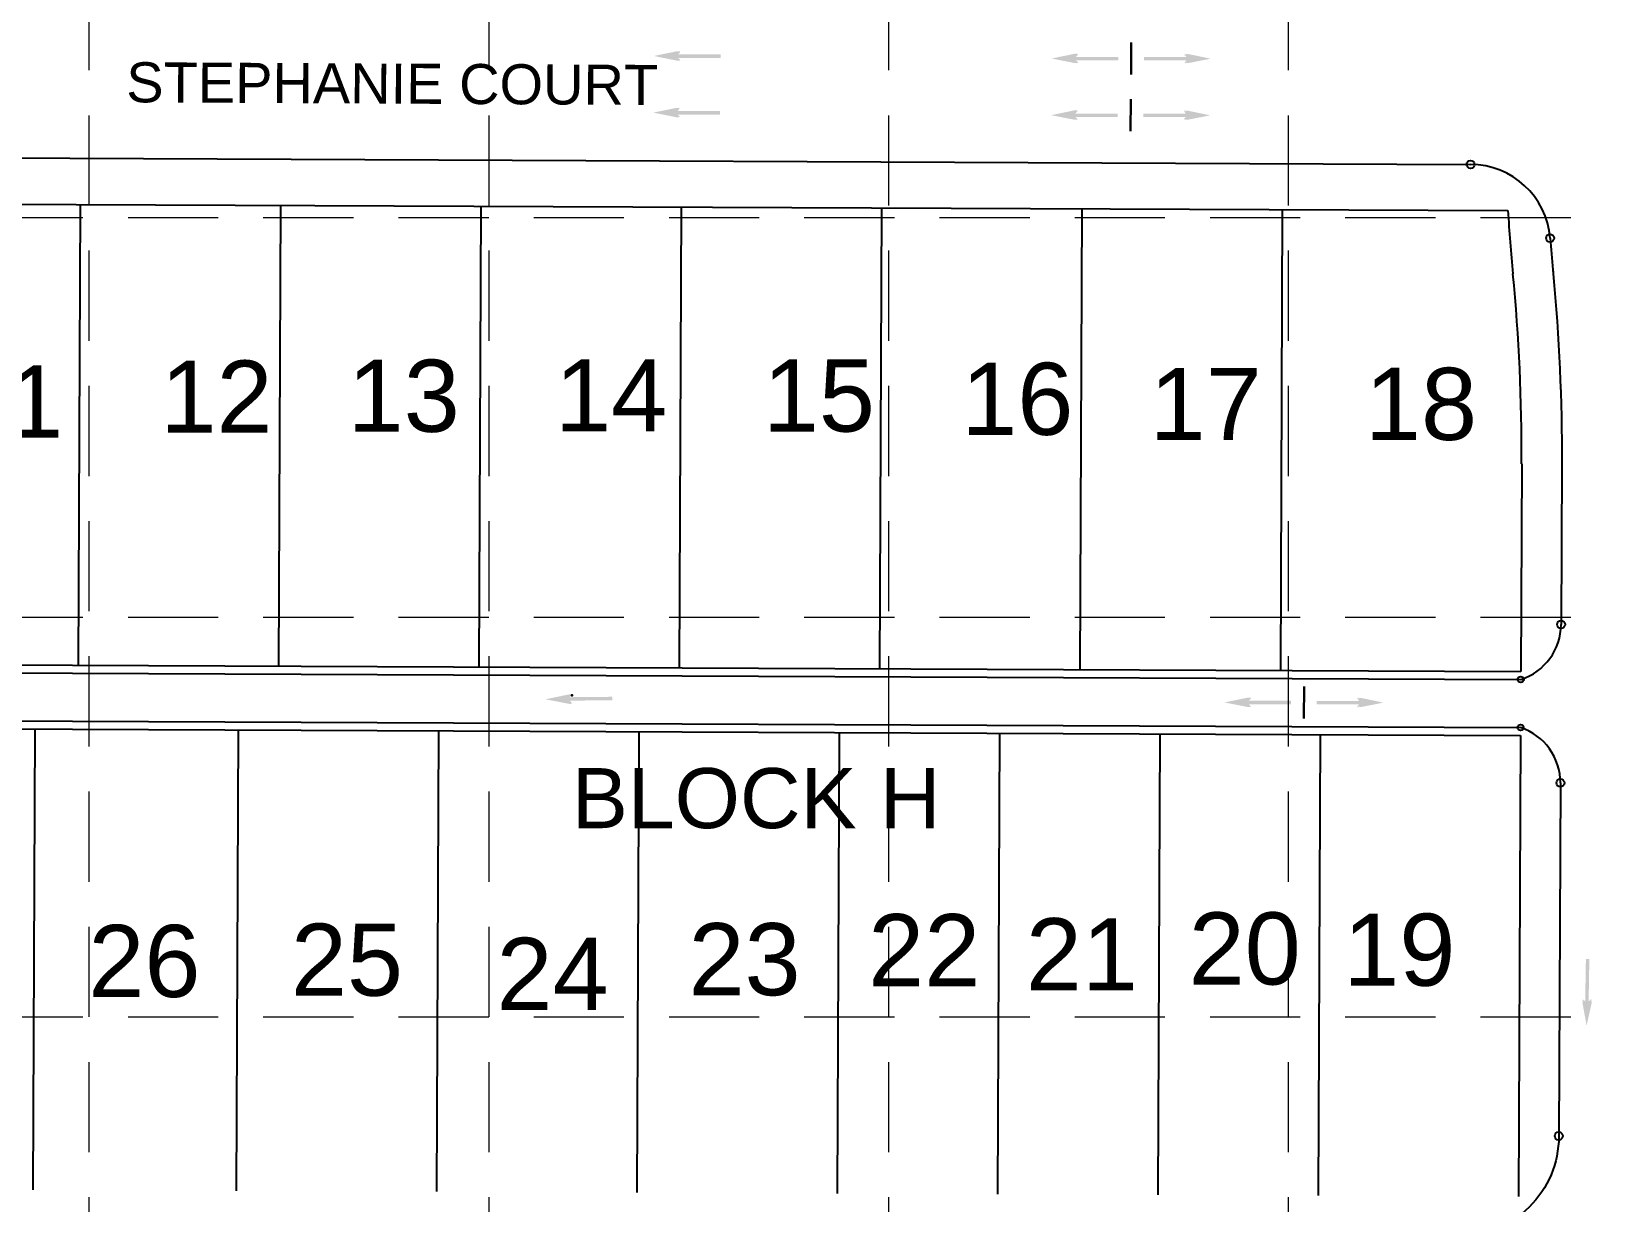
# Model space of a CAD drawing. Header units: inches. Extents: x -5337 to 1057, y 15227 to 19227.
# Drawn here: x -2353.8 to -1963.1, y 16083.1 to 16375.5 of the extents above; entities that cross this region are included whole.
import ezdxf
from ezdxf.enums import TextEntityAlignment as Align

# ---------------------------------------------------------------- set-up
doc = ezdxf.new("R2010")
doc.units = ezdxf.units.IN
doc.header["$LTSCALE"] = 150
doc.header["$MEASUREMENT"] = 0
doc.linetypes.add('HIDDEN', pattern=[0.375, 0.25, -0.125])
for name, color, linetype in [('1 BLOCK NUMBERS', 7, 'Continuous'), ('1 LOT NUMBER', 7, 'Continuous'), ('grid', 7, 'HIDDEN'), ('LOT NUM', 7, 'Continuous'), ('LOTLINE', 7, 'Continuous'), ('PAVING', 7, 'Continuous'), ('ROW', 7, 'Continuous')]:
    doc.layers.add(name, color=color, linetype=linetype)
doc.styles.get("Standard").update_dxf_attribs({"font": 'ARIAL.TTF', "height": 25})

msp = doc.modelspace()

# ---------------------------------------------------------------- hatches: boundary and pattern name
at = {"layer": 'PAVING'}
h = msp.add_hatch(color=256, dxfattribs=at)
edge = h.paths.add_edge_path()
edge.add_line((-2191.84, 16368.34), (-2192.37, 16368.84))
edge.add_line((-2192.37, 16368.84), (-2181.79, 16368.82))
edge.add_line((-2181.79, 16368.82), (-2181.79, 16369.68))
edge.add_line((-2181.79, 16369.68), (-2192.37, 16369.7))
edge.add_line((-2192.37, 16369.7), (-2191.82, 16370.31))
edge.add_line((-2191.82, 16370.31), (-2191.82, 16370.31))
edge.add_ellipse((-2192.36, 16370.35), major_axis=(0.56, -0.001), ratio=0.285714, start_angle=345.5033, end_angle=485.8315)
edge.add_line((-2192.69, 16370.48), (-2192.69, 16370.48))
edge.add_line((-2192.69, 16370.48), (-2198.42, 16369.31))
edge.add_line((-2198.42, 16369.31), (-2192.69, 16368.16))
edge.add_line((-2192.69, 16368.16), (-2192.69, 16368.16))
edge.add_ellipse((-2192.37, 16368.29), major_axis=(0.56, -0.001), ratio=0.285714, start_angle=235.2731, end_angle=377.1827)
edge.add_line((-2191.83, 16368.34), (-2191.84, 16368.34))
edge.add_line((-2191.84, 16368.34), (-2191.84, 16368.34))
edge.add_line((-2191.84, 16368.34), (-2191.84, 16368.34))
at = {"layer": 'PAVING', "linetype": 'Continuous', "lineweight": 30}
h = msp.add_hatch(color=256, dxfattribs=at)
edge = h.paths.add_edge_path()
edge.add_line((-2092.56, 16367.72), (-2093.1, 16368.22))
edge.add_line((-2093.1, 16368.22), (-2082.51, 16368.22))
edge.add_line((-2082.51, 16368.22), (-2082.51, 16369.08))
edge.add_line((-2082.51, 16369.08), (-2093.1, 16369.08))
edge.add_line((-2093.1, 16369.08), (-2092.55, 16369.69))
edge.add_line((-2092.55, 16369.69), (-2092.55, 16369.69))
edge.add_ellipse((-2093.09, 16369.73), major_axis=(0.56, 0), ratio=0.285714, start_angle=345.5033, end_angle=485.8315)
edge.add_line((-2093.42, 16369.86), (-2093.42, 16369.86))
edge.add_line((-2093.42, 16369.86), (-2099.15, 16368.68))
edge.add_line((-2099.15, 16368.68), (-2093.41, 16367.54))
edge.add_line((-2093.41, 16367.54), (-2093.41, 16367.54))
edge.add_ellipse((-2093.09, 16367.67), major_axis=(0.56, 0), ratio=0.285714, start_angle=235.2731, end_angle=377.1827)
edge.add_line((-2092.56, 16367.72), (-2092.56, 16367.72))
edge.add_line((-2092.56, 16367.72), (-2092.56, 16367.72))
edge.add_line((-2092.56, 16367.72), (-2092.56, 16367.72))
h = msp.add_hatch(color=256, dxfattribs=at)
edge = h.paths.add_edge_path()
edge.add_line((-2066.07, 16367.69), (-2065.53, 16368.19))
edge.add_line((-2065.53, 16368.19), (-2076.11, 16368.22))
edge.add_line((-2076.11, 16368.22), (-2076.11, 16369.08))
edge.add_line((-2076.11, 16369.08), (-2065.53, 16369.05))
edge.add_line((-2065.53, 16369.05), (-2066.08, 16369.65))
edge.add_line((-2066.08, 16369.65), (-2066.08, 16369.66))
edge.add_ellipse((-2065.54, 16369.69), major_axis=(-0.56, 0.002), ratio=0.285714, start_angle=-125.8315, end_angle=14.4967, ccw=False)
edge.add_line((-2065.21, 16369.82), (-2065.21, 16369.82))
edge.add_line((-2065.21, 16369.82), (-2059.48, 16368.63))
edge.add_line((-2059.48, 16368.63), (-2065.22, 16367.51))
edge.add_line((-2065.22, 16367.51), (-2065.22, 16367.51))
edge.add_ellipse((-2065.54, 16367.64), major_axis=(-0.56, 0.002), ratio=0.285714, start_angle=-17.1827, end_angle=124.7269, ccw=False)
edge.add_line((-2066.07, 16367.69), (-2066.07, 16367.69))
edge.add_line((-2066.07, 16367.69), (-2066.07, 16367.69))
edge.add_line((-2066.07, 16367.69), (-2066.07, 16367.69))
at = {"layer": 'PAVING'}
h = msp.add_hatch(color=256, dxfattribs=at)
edge = h.paths.add_edge_path()
edge.add_line((-2192, 16354.2), (-2192.54, 16354.7))
edge.add_line((-2192.54, 16354.7), (-2181.96, 16354.68))
edge.add_line((-2181.96, 16354.68), (-2181.95, 16355.54))
edge.add_line((-2181.95, 16355.54), (-2192.54, 16355.56))
edge.add_line((-2192.54, 16355.56), (-2191.99, 16356.17))
edge.add_line((-2191.99, 16356.17), (-2191.99, 16356.17))
edge.add_ellipse((-2192.53, 16356.21), major_axis=(0.56, -0.001), ratio=0.285714, start_angle=345.5033, end_angle=485.8315)
edge.add_line((-2192.86, 16356.34), (-2192.85, 16356.34))
edge.add_line((-2192.85, 16356.34), (-2198.59, 16355.17))
edge.add_line((-2198.59, 16355.17), (-2192.85, 16354.02))
edge.add_line((-2192.85, 16354.02), (-2192.86, 16354.03))
edge.add_ellipse((-2192.54, 16354.16), major_axis=(0.56, -0.001), ratio=0.285714, start_angle=235.2731, end_angle=377.1827)
edge.add_line((-2192, 16354.2), (-2192, 16354.2))
edge.add_line((-2192, 16354.2), (-2192, 16354.2))
edge.add_line((-2192, 16354.2), (-2192, 16354.2))
at = {"layer": 'PAVING', "linetype": 'Continuous', "lineweight": 30}
h = msp.add_hatch(color=256, dxfattribs=at)
edge = h.paths.add_edge_path()
edge.add_line((-2092.69, 16353.58), (-2093.23, 16354.09))
edge.add_line((-2093.23, 16354.09), (-2082.65, 16354.09))
edge.add_line((-2082.65, 16354.09), (-2082.65, 16354.95))
edge.add_line((-2082.65, 16354.95), (-2093.23, 16354.95))
edge.add_line((-2093.23, 16354.95), (-2092.68, 16355.55))
edge.add_line((-2092.68, 16355.55), (-2092.68, 16355.55))
edge.add_ellipse((-2093.22, 16355.59), major_axis=(0.56, 0), ratio=0.285714, start_angle=345.5033, end_angle=485.8315)
edge.add_line((-2093.55, 16355.72), (-2093.55, 16355.72))
edge.add_line((-2093.55, 16355.72), (-2099.28, 16354.54))
edge.add_line((-2099.28, 16354.54), (-2093.55, 16353.41))
edge.add_line((-2093.55, 16353.41), (-2093.55, 16353.41))
edge.add_ellipse((-2093.23, 16353.54), major_axis=(0.56, 0), ratio=0.285714, start_angle=235.2731, end_angle=377.1827)
edge.add_line((-2092.69, 16353.59), (-2092.69, 16353.58))
edge.add_line((-2092.69, 16353.58), (-2092.69, 16353.58))
edge.add_line((-2092.69, 16353.58), (-2092.69, 16353.58))
h = msp.add_hatch(color=256, dxfattribs=at)
edge = h.paths.add_edge_path()
edge.add_line((-2066.21, 16353.55), (-2065.67, 16354.05))
edge.add_line((-2065.67, 16354.05), (-2076.25, 16354.08))
edge.add_line((-2076.25, 16354.08), (-2076.25, 16354.94))
edge.add_line((-2076.25, 16354.94), (-2065.66, 16354.91))
edge.add_line((-2065.66, 16354.91), (-2066.21, 16355.52))
edge.add_line((-2066.21, 16355.52), (-2066.21, 16355.52))
edge.add_ellipse((-2065.67, 16355.56), major_axis=(-0.56, 0.002), ratio=0.285714, start_angle=-125.8315, end_angle=14.4967, ccw=False)
edge.add_line((-2065.34, 16355.69), (-2065.34, 16355.69))
edge.add_line((-2065.34, 16355.69), (-2059.62, 16354.49))
edge.add_line((-2059.62, 16354.49), (-2065.35, 16353.37))
edge.add_line((-2065.35, 16353.37), (-2065.35, 16353.37))
edge.add_ellipse((-2065.67, 16353.5), major_axis=(-0.56, 0.002), ratio=0.285714, start_angle=-17.1827, end_angle=124.7269, ccw=False)
edge.add_line((-2066.21, 16353.55), (-2066.21, 16353.55))
edge.add_line((-2066.21, 16353.55), (-2066.21, 16353.55))
edge.add_line((-2066.21, 16353.55), (-2066.21, 16353.55))
h = msp.add_hatch(color=256, dxfattribs=at)
edge = h.paths.add_edge_path()
edge.add_line((-2218.85, 16207.81), (-2219.4, 16208.42))
edge.add_line((-2219.4, 16208.42), (-2208.82, 16208.52))
edge.add_line((-2208.82, 16208.52), (-2208.83, 16209.38))
edge.add_line((-2208.83, 16209.38), (-2219.41, 16209.28))
edge.add_line((-2219.41, 16209.28), (-2218.88, 16209.78))
edge.add_line((-2218.88, 16209.78), (-2218.88, 16209.78))
edge.add_ellipse((-2219.41, 16209.82), major_axis=(0.56, 0.005), ratio=0.285714, start_angle=342.8173, end_angle=484.7269)
edge.add_line((-2219.73, 16209.95), (-2219.73, 16209.95))
edge.add_line((-2219.73, 16209.95), (-2225.45, 16208.76))
edge.add_line((-2225.45, 16208.76), (-2219.71, 16207.64))
edge.add_line((-2219.71, 16207.64), (-2219.72, 16207.64))
edge.add_ellipse((-2219.39, 16207.77), major_axis=(0.56, 0.005), ratio=0.285714, start_angle=234.1685, end_angle=374.4967)
edge.add_line((-2218.85, 16207.81), (-2218.85, 16207.81))
edge.add_line((-2218.85, 16207.81), (-2218.85, 16207.81))
h = msp.add_hatch(color=256, dxfattribs=at)
edge = h.paths.add_edge_path()
edge.add_line((-2049.44, 16207.02), (-2049.98, 16207.52))
edge.add_line((-2049.98, 16207.52), (-2039.4, 16207.52))
edge.add_line((-2039.4, 16207.52), (-2039.39, 16208.38))
edge.add_line((-2039.39, 16208.38), (-2049.98, 16208.38))
edge.add_line((-2049.98, 16208.38), (-2049.43, 16208.98))
edge.add_line((-2049.43, 16208.98), (-2049.43, 16208.99))
edge.add_ellipse((-2049.97, 16209.03), major_axis=(0.56, 0), ratio=0.285714, start_angle=345.5033, end_angle=485.8315)
edge.add_line((-2050.3, 16209.15), (-2050.3, 16209.15))
edge.add_line((-2050.3, 16209.15), (-2056.03, 16207.97))
edge.add_line((-2056.03, 16207.97), (-2050.29, 16206.84))
edge.add_line((-2050.29, 16206.84), (-2050.29, 16206.84))
edge.add_ellipse((-2049.97, 16206.97), major_axis=(0.56, 0), ratio=0.285714, start_angle=235.2731, end_angle=377.1827)
edge.add_line((-2049.44, 16207.02), (-2049.44, 16207.02))
edge.add_line((-2049.44, 16207.02), (-2049.44, 16207.02))
edge.add_line((-2049.44, 16207.02), (-2049.44, 16207.02))
h = msp.add_hatch(color=256, dxfattribs=at)
edge = h.paths.add_edge_path()
edge.add_line((-2022.95, 16206.98), (-2022.41, 16207.48))
edge.add_line((-2022.41, 16207.48), (-2033, 16207.51))
edge.add_line((-2033, 16207.51), (-2032.99, 16208.37))
edge.add_line((-2032.99, 16208.37), (-2022.41, 16208.34))
edge.add_line((-2022.41, 16208.34), (-2022.96, 16208.95))
edge.add_line((-2022.96, 16208.95), (-2022.96, 16208.95))
edge.add_ellipse((-2022.42, 16208.99), major_axis=(-0.56, 0.002), ratio=0.285714, start_angle=-125.8315, end_angle=14.4967, ccw=False)
edge.add_line((-2022.09, 16209.12), (-2022.09, 16209.12))
edge.add_line((-2022.09, 16209.12), (-2016.36, 16207.92))
edge.add_line((-2016.36, 16207.92), (-2022.1, 16206.8))
edge.add_line((-2022.1, 16206.8), (-2022.1, 16206.8))
edge.add_ellipse((-2022.42, 16206.93), major_axis=(-0.56, 0.002), ratio=0.285714, start_angle=-17.1827, end_angle=124.7269, ccw=False)
edge.add_line((-2022.95, 16206.98), (-2022.95, 16206.98))
edge.add_line((-2022.95, 16206.98), (-2022.95, 16206.98))
edge.add_line((-2022.95, 16206.98), (-2022.95, 16206.98))
at = {"layer": 'PAVING'}
h = msp.add_hatch(color=256, dxfattribs=at)
edge = h.paths.add_edge_path()
edge.add_line((-1966.52, 16133.91), (-1966.02, 16133.37))
edge.add_line((-1966.02, 16133.37), (-1965.84, 16143.95))
edge.add_line((-1965.84, 16143.95), (-1964.98, 16143.93))
edge.add_line((-1964.98, 16143.93), (-1965.16, 16133.35))
edge.add_line((-1965.16, 16133.35), (-1964.55, 16133.89))
edge.add_line((-1964.55, 16133.89), (-1964.55, 16133.89))
edge.add_ellipse((-1964.51, 16133.35), major_axis=(0.01, 0.56), ratio=0.285714, start_angle=-125.8315, end_angle=14.4967, ccw=False)
edge.add_line((-1964.39, 16133.02), (-1964.39, 16133.02))
edge.add_line((-1964.39, 16133.02), (-1965.67, 16127.31))
edge.add_line((-1965.67, 16127.31), (-1966.71, 16133.06))
edge.add_line((-1966.71, 16133.06), (-1966.71, 16133.06))
edge.add_ellipse((-1966.57, 16133.38), major_axis=(0.01, 0.56), ratio=0.285714, start_angle=-17.1827, end_angle=124.7269, ccw=False)
edge.add_line((-1966.51, 16133.91), (-1966.52, 16133.91))
edge.add_line((-1966.52, 16133.91), (-1966.52, 16133.91))
edge.add_line((-1966.52, 16133.91), (-1966.52, 16133.91))

# ---------------------------------------------------------------- linework, layer by layer
at = {"layer": 'grid', "color": 252, "linetype": 'HIDDEN', "lineweight": 0, "ltscale": 0.6}
for p, q in [((-2339.39, 19121.98), (-2339.39, 15630.29)), ((-2239.64, 19121.98), (-2239.64, 15630.29)), ((-2139.89, 19121.98), (-2139.89, 15630.29)), ((-2040.14, 19121.98), (-2040.14, 15630.29)), ((-5232.14, 16328.98), (952.36, 16328.98)), ((-5232.14, 16229.23), (952.36, 16229.23)), ((-5232.14, 16129.48), (952.36, 16129.48))]:
    msp.add_line(p, q, dxfattribs=at)
at = {"layer": 'LOTLINE'}
for p, q in [((-2341.59, 16332.27), (-2342.09, 16217.27)), ((-2291.59, 16332.05), (-2292.09, 16217.05)), ((-2241.59, 16331.83), (-2242.09, 16216.83)), ((-2191.59, 16331.62), (-2192.09, 16216.62)), ((-2141.59, 16331.4), (-2142.09, 16216.4)), ((-2091.6, 16331.18), (-2092.09, 16216.18)), ((-2041.6, 16330.97), (-2042.09, 16215.97)), ((-2352.86, 16201.31), (-2353.36, 16086.31)), ((-2302.16, 16201.09), (-2302.66, 16086.09)), ((-2252.16, 16200.88), (-2252.66, 16085.88)), ((-2202.16, 16200.66), (-2202.66, 16085.66)), ((-2152.16, 16200.44), (-2152.66, 16085.45)), ((-2112.16, 16200.27), (-2112.66, 16085.27)), ((-2072.16, 16200.1), (-2072.66, 16085.1)), ((-2032.16, 16199.93), (-2032.66, 16084.93))]:
    msp.add_line(p, q, dxfattribs=at)
at = {"layer": 'PAVING', "linetype": 'Continuous', "lineweight": 30}
for p, q in [((-2079.29, 16372.65), (-2079.34, 16364.65)), ((-2079.42, 16358.51), (-2079.47, 16350.51)), ((-2036.17, 16211.94), (-2036.22, 16203.94))]:
    msp.add_line(p, q, dxfattribs=at)
at = {"layer": 'PAVING'}
for p, q in [((-2408.35, 16344.05), (-1994.63, 16342.26)), ((-1971.87, 16267.48), (-1972.04, 16227.45)), ((-1971.87, 16267.48), (-1971.87, 16267.48)), ((-2477.07, 16215.85), (-1982.1, 16213.71)), ((-2477.12, 16203.85), (-1982.15, 16201.71)), ((-1972.21, 16187.88), (-1972.6, 16099.67))]:
    msp.add_line(p, q, dxfattribs=at)
for centre, radius in [((-1994.63, 16342.26), 1), ((-1974.79, 16323.87), 1), ((-1972.04, 16227.45), 1), ((-1982.1, 16213.71), 0.75), ((-1982.15, 16201.71), 0.75), ((-1972.21, 16187.88), 1), ((-1972.6, 16099.77), 1)]:
    msp.add_circle(centre, radius, dxfattribs=at)
for centre, radius, start, end in [((-1994.72, 16322.26), 20, 4.597, 89.7521), ((-1461.44, 16365.14), 515, 184.597, 185.4824), ((-1986.54, 16227.51), 14.5, 287.8316, 359.7521), ((-1986.71, 16187.94), 14.5, 359.7521, 71.6715)]:
    msp.add_arc(centre, radius, start, end, dxfattribs=at)
at = {"layer": 'PAVING', "extrusion": (0, 0, -1)}
for centre, radius, start, end in [((2471.8, 16268.17), 500, 174.5176, 174.6295), ((2471.8, 16268.17), 500, 174.5176, 174.6295), ((2456.87, 16269.57), 485, 174.6295, 180.2479), ((1997.6, 16099.77), 25, 180.2479, 270.2479)]:
    msp.add_arc(centre, radius, start, end, dxfattribs=at)
at = {"layer": 'PAVING', "linetype": 'Continuous', "lineweight": 30}
msp.add_point((-2218.88, 16209.78), dxfattribs=at)
at = {"layer": 'ROW'}
for p, q in [((-2396.23, 16332.5), (-1985.31, 16330.72)), ((-1981.87, 16267.52), (-1982.09, 16215.71)), ((-2477.06, 16217.85), (-1982.09, 16215.71)), ((-2477.13, 16201.85), (-1982.16, 16199.71)), ((-1982.16, 16199.71), (-1982.66, 16084.71))]:
    msp.add_line(p, q, dxfattribs=at)
for centre, radius, start, end in [((-1461.44, 16365.14), 525, 183.759, 185.4841), ((-2456.87, 16269.57), 475, 359.7521, 5.4841)]:
    msp.add_arc(centre, radius, start, end, dxfattribs=at)

# ---------------------------------------------------------------- texts
at = {"layer": '1 BLOCK NUMBERS'}
msp.add_text('BLOCK H ', height=15, dxfattribs=at).set_placement((-2218.87, 16184.09), align=Align.MIDDLE_LEFT)
at = {"layer": '1 LOT NUMBER'}
for s, p in [('12', (-2321.54, 16284.3)), ('13', (-2274.82, 16284.51)), ('14', (-2223.08, 16284.59)), ('15', (-2171.23, 16284.57)), ('11', (-2373.8, 16283.08)), ('16', (-2121.71, 16283.75)), ('17', (-2074.69, 16282.47)), ('18', (-2020.96, 16282.48)), ('26', (-2339.53, 16143.45)), ('25', (-2288.99, 16143.77)), ('23', (-2189.77, 16143.89)), ('22', (-2144.94, 16146.15)), ('21', (-2105.6, 16145.12)), ('20', (-2064.96, 16146.57)), ('19', (-2026.38, 16146.27)), ('24', (-2237.69, 16140.24))]:
    msp.add_text(s, height=18, dxfattribs=at).set_placement(p, align=Align.MIDDLE_LEFT)
at = {"layer": 'LOT NUM'}
msp.add_text('STEPHANIE COURT   ', height=10, rotation=359.7015, dxfattribs=at).set_placement((-2330.07, 16362.76), align=Align.MIDDLE_LEFT)

doc.saveas('drawing.dxf')
